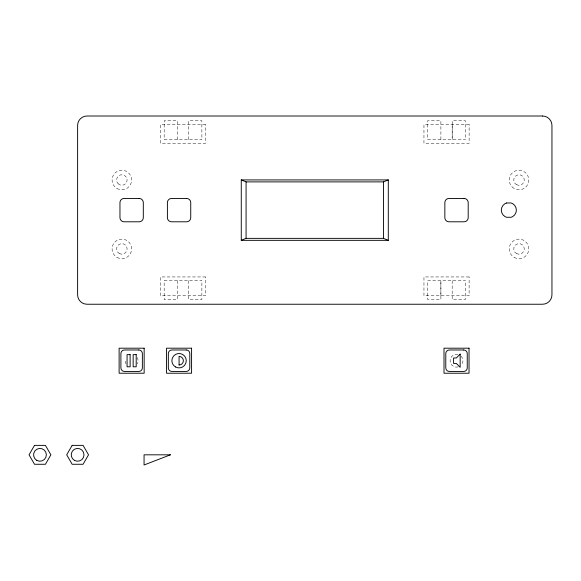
<?xml version="1.0" encoding="UTF-8"?>
<svg xmlns="http://www.w3.org/2000/svg" width="581" height="581" viewBox="0 0 581 581"><rect width="100%" height="100%" fill="white"/><g stroke="black" fill="none" stroke-linecap="round" stroke-linejoin="round"><path stroke-width="0.44" stroke-dasharray="2.9 2.18" d="M452.185 139.542L452.185 120.717L465.366 120.717L465.41 139.585M177.372 139.542L177.372 120.717L164.198 120.717L164.154 139.585M177.379 280.71L177.372 299.535L164.198 299.535L164.154 280.667M188.665 139.542L188.665 120.717L201.847 120.717L201.89 139.585M188.665 280.71L188.665 299.535L201.847 299.535L201.89 280.667M440.892 139.542L440.892 120.717L427.718 120.717L427.674 139.585M452.185 280.71L452.185 299.535L465.366 299.535L465.41 280.667M164.198 139.542L201.847 139.542M427.718 139.542L465.366 139.542M164.198 280.71L201.847 280.71M427.674 280.667L465.366 280.71M452.185 124.479L452.185 138.656M440.899 295.773L440.892 280.71L440.892 299.535L427.718 299.535L427.718 280.71M137.21 357.489A6.435 6.435 0 0 1 137.21 363.931M126.062 363.931A6.435 6.435 0 0 1 125.416 359.043M461.067 356.16A6.435 6.435 0 0 1 461.067 365.26M458.184 366.931A6.435 6.435 0 0 1 450.079 360.707A6.435 6.435 0 0 1 458.184 354.49M205.609 124.479L160.436 124.479L160.436 143.304L205.609 143.304L205.609 124.479M469.128 124.479L423.956 124.479L423.956 143.304L469.128 143.304L469.128 124.479M205.609 276.948L160.436 276.948L160.436 295.773L205.609 295.773L205.609 276.948M469.128 276.948L423.956 276.948L423.956 295.773L469.128 295.773L469.128 276.948M116.955 257.376A9.79 9.79 0 0 0 131.633 248.9A9.79 9.79 0 0 0 116.955 240.425A9.79 9.79 0 0 0 116.955 257.376M116.955 188.484A9.79 9.79 0 0 0 131.633 180.008A9.79 9.79 0 0 0 116.955 171.533A9.79 9.79 0 0 0 116.955 188.484M514.112 257.376A9.79 9.79 0 0 0 528.797 248.9A9.79 9.79 0 0 0 514.112 240.425A9.79 9.79 0 0 0 514.112 257.376M512.086 186.929A9.79 9.79 0 0 0 528.463 182.543A9.79 9.79 0 0 0 516.48 170.553A9.79 9.79 0 0 0 512.086 186.929M516.378 184.576A5.273 5.273 0 0 0 524.28 180.008A5.273 5.273 0 0 0 516.378 175.447A5.273 5.273 0 0 0 516.378 184.576M516.378 253.469A5.273 5.273 0 0 0 524.28 248.9A5.273 5.273 0 0 0 516.378 244.34A5.273 5.273 0 0 0 516.378 253.469M119.214 253.469A5.273 5.273 0 0 0 127.116 248.9A5.273 5.273 0 0 0 119.214 244.34A5.273 5.273 0 0 0 119.214 253.469M118.117 183.734A5.273 5.273 0 0 0 126.941 181.374A5.273 5.273 0 0 0 120.485 174.917A5.273 5.273 0 0 0 118.117 183.734"/><path stroke-width="0.87" d="M241.268 240.338L246.075 238.363L383.482 238.363L388.297 240.338L388.297 179.914L241.268 179.914L241.268 240.338L388.297 240.338M241.268 179.914L246.075 181.889L383.482 181.889L388.297 179.914M383.482 181.889L383.482 238.363M246.075 181.889L246.075 238.363M34.511 445.373L29.05 454.821L34.511 464.277L45.427 464.277L50.881 454.821L45.427 445.373L34.511 445.373M72.153 445.373L66.699 454.821L72.153 464.277L83.068 464.277L88.53 454.821L83.068 445.373L72.153 445.373M460.159 354.141L456.332 357.976L453.594 357.976L453.594 363.445L456.332 363.445L460.159 367.279L460.159 354.141M506.588 202.98L505.078 203.604A7.531 7.531 0 0 0 505.078 216.648L506.588 217.272L511.106 217.272L512.609 216.648A7.531 7.531 0 0 0 512.609 203.604L511.106 202.98L506.588 202.98M170.407 454.821L144.059 464.989L144.059 454.821L170.407 454.821M542.538 116.011L87.027 116.011A9.412 9.412 0 0 0 77.614 125.423L77.614 294.828A9.412 9.412 0 0 0 87.027 304.241L542.538 304.241A9.412 9.412 0 0 0 551.95 294.828L551.95 125.423A9.412 9.412 0 0 0 542.538 116.011M139.164 198.455L124.109 198.455A4.14 4.14 0 0 0 119.962 202.595L119.962 217.657A4.14 4.14 0 0 0 124.109 221.797L139.164 221.797A4.14 4.14 0 0 0 143.304 217.657L143.304 202.595A4.14 4.14 0 0 0 139.164 198.455M186.595 198.455L171.54 198.455A4.14 4.14 0 0 0 167.401 202.595L167.401 217.657A4.14 4.14 0 0 0 171.54 221.797L186.595 221.797A4.14 4.14 0 0 0 190.735 217.657L190.735 202.595A4.14 4.14 0 0 0 186.595 198.455M464.045 198.455L448.99 198.455A4.14 4.14 0 0 0 444.85 202.595L444.85 217.657A4.14 4.14 0 0 0 448.99 221.797L464.045 221.797A4.14 4.14 0 0 0 468.192 217.657L468.192 202.595A4.14 4.14 0 0 0 464.045 198.455M144.153 348.193L119.12 348.193L119.12 373.227L144.153 373.227L144.153 348.193M191.585 348.193L166.551 348.193L166.551 373.227L191.585 373.227L191.585 348.193M469.034 348.193L444 348.193L444 373.227L469.034 373.227L469.034 348.193M138.786 349.98L124.479 349.98A3.573 3.573 0 0 0 120.906 353.56L120.906 367.86A3.573 3.573 0 0 0 124.479 371.441L138.786 371.441A3.573 3.573 0 0 0 142.367 367.86L142.367 353.56A3.573 3.573 0 0 0 138.786 349.98M186.218 349.98L171.918 349.98A3.573 3.573 0 0 0 168.337 353.56L168.337 367.86A3.573 3.573 0 0 0 171.918 371.441L186.218 371.441A3.573 3.573 0 0 0 189.798 367.86L189.798 353.56A3.573 3.573 0 0 0 186.218 349.98M463.667 349.98L449.367 349.98A3.573 3.573 0 0 0 445.787 353.56L445.787 367.86A3.573 3.573 0 0 0 449.367 371.441L463.667 371.441A3.573 3.573 0 0 0 467.247 367.86L467.247 353.56A3.573 3.573 0 0 0 463.667 349.98M130.115 354.628L127.072 354.628L127.072 366.793L130.115 366.793L130.115 354.628M136.194 354.628L133.158 354.628L133.158 366.793L136.194 366.793L136.194 354.628M179.071 364.999L179.071 356.414A4.292 4.292 0 0 1 183.364 360.707A4.292 4.292 0 0 1 179.071 364.999M74.412 460.363A6.398 6.398 0 0 0 84.013 454.821A6.398 6.398 0 0 0 74.412 449.28A6.398 6.398 0 0 0 74.412 460.363M36.77 460.363A6.398 6.398 0 0 0 46.364 454.821A6.398 6.398 0 0 0 36.77 449.28A6.398 6.398 0 0 0 36.77 460.363M175.469 366.945A7.204 7.204 0 0 0 186.269 360.707A7.204 7.204 0 0 0 175.469 354.468A7.204 7.204 0 0 0 175.469 366.945"/></g></svg>
